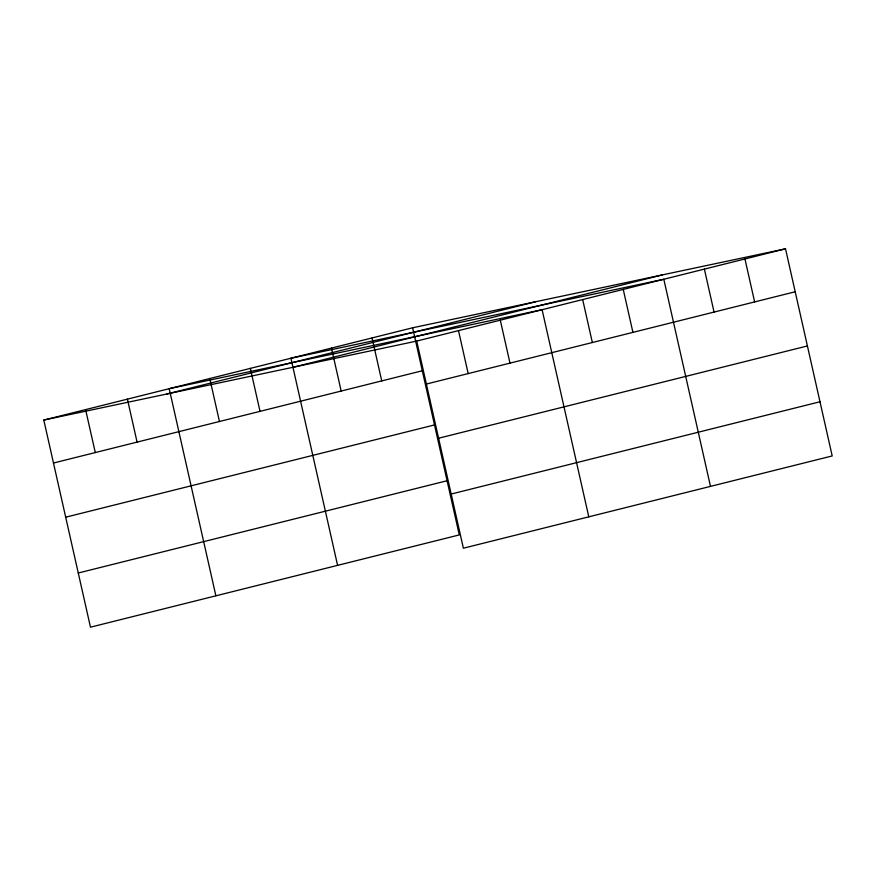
<?xml version="1.0" encoding="UTF-8"?>
<svg xmlns="http://www.w3.org/2000/svg" width="876" height="876" viewBox="0 0 876 876"><rect width="100%" height="100%" fill="white"/><g stroke="black" fill="none" stroke-linecap="round" stroke-linejoin="round"><path stroke-width="1.31" d="M412.618 327.788L459.298 534.918L90.48 627.183L43.8 420.064L412.618 327.788L785.52 248.817L832.2 455.936L463.382 548.212L416.702 341.082L785.52 248.817M166.856 394.003L535.674 301.727M293.646 367.143L662.464 274.878M53.48 463.021L422.309 370.756M426.382 384.049L795.2 291.774M65.689 517.201L434.518 424.926M438.591 438.23L807.409 345.954M78.271 573.013L447.089 480.738M451.173 494.042L819.991 401.766M43.8 420.064L416.702 341.082M744.95 258.967L754.63 301.924M704.381 269.118L714.06 312.075M710.491 486.388L663.811 279.258L290.909 358.24L337.589 565.359M623.241 289.409L632.921 332.376M582.671 299.559L592.351 342.527M588.782 516.84L542.102 309.71L169.199 388.681L215.879 595.811M500.295 320.167L509.985 363.135M458.498 330.624L468.178 373.592M372.048 337.939L381.739 380.907M331.478 348.09L341.158 391.046M250.339 368.391L260.019 411.348M209.769 378.531L219.449 421.498M127.403 399.138L137.083 442.106M85.596 409.607L95.287 452.563"/></g></svg>
